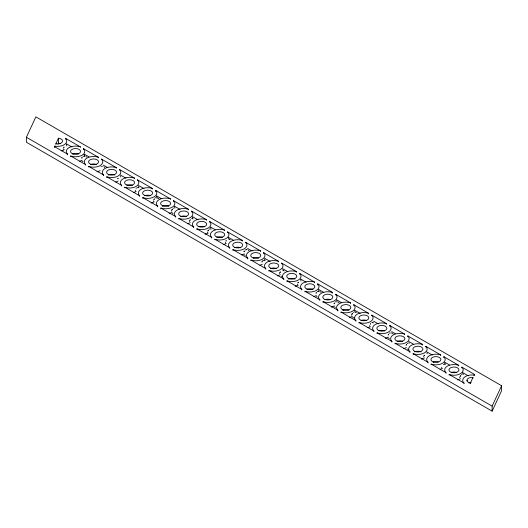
<?xml version="1.0" encoding="UTF-8"?>
<svg xmlns="http://www.w3.org/2000/svg" width="528" height="528" viewBox="0 0 528 528"><rect width="100%" height="100%" fill="white"/><g stroke="black" fill="none" stroke-linecap="round" stroke-linejoin="round"><path stroke-width="0.79" d="M171.884 209.887L172.385 209.385M171.395 211.18L171.455 210.487M189.413 221.588L189.473 220.895M279.51 273.603L279.569 272.91M351.589 315.216L351.641 314.523M423.661 356.829L423.72 356.136M459.703 377.632L459.763 376.939M171.917 209.887L172.28 209.385M153.912 199.379L154.433 199.089M460.225 376.193L460.588 375.817M424.241 355.265L424.248 355.733M460.251 376.2L460.667 375.83M424.222 355.298L424.182 355.674M26.4 137.254L35.871 116.853L501.6 385.737L501.6 390.746L492.129 411.147L26.4 142.263L26.4 137.254L492.129 406.144L492.129 411.147M54.529 147.279L54.767 146.137A9.266 5.353 0 0 0 64.805 144.329A9.266 5.353 0 0 0 65.452 138.27L80.315 146.85L80.315 147.477M55.869 143.761L58.456 138.191A5.009 2.891 0 0 1 62.35 141.781A5.009 2.891 0 0 1 55.869 143.761L55.869 144.388M57.968 144.243L58.456 143.2L58.456 138.191M135.96 188.826L136.415 188.668M153.945 199.307L154.288 198.977M470.362 383.051L472.949 377.474A5.009 2.891 0 0 0 467.122 379.559A5.009 2.891 0 0 0 470.362 383.051L470.362 383.671M474.052 375.718L474.388 374.365L461.875 367.138A9.266 5.353 0 0 1 460.489 373.685A9.266 5.353 0 0 1 449.15 374.484L449.15 375.111M492.129 406.144L501.6 385.737M262.561 260.746L264.667 260.073M370.55 323.816L370.174 324.146L370.663 323.915M82.942 156.314L84.473 156.037M100.96 166.716L101.567 166.505M137.003 187.526L138.534 187.249M155.021 197.927L155.628 197.71M173.039 208.329L173.646 208.118M209.075 229.139L209.682 228.921M245.117 249.942L246.649 249.665M317.189 291.562L318.727 291.278M335.214 301.963L335.815 301.745M353.232 312.365L353.839 312.147M389.268 333.175L389.875 332.957M407.286 343.576L407.893 343.358M443.329 364.379L444.86 364.102M461.347 374.788L461.954 374.57M352.262 314.14L352.103 314.048M406.586 344.619L406.705 344.718M388.298 334.95L388.397 334.25L388.139 334.858M244.147 251.724L244.273 251.011L243.989 251.638M334.191 303.745L334.481 303.006L334.118 303.679M191.664 218.519L192.588 218.46M371.857 322.555L372.781 322.489M81.899 158.09L82.084 157.384L81.814 157.997M208.098 230.914L208.289 230.182L207.946 230.822M117.988 178.913L118.015 178.279L117.863 178.768M157.245 197.776L158.888 198.726M229.324 239.389L230.228 239.712M283.378 270.6L284.288 270.923M281.219 276.23L282.13 276.553M355.456 312.213L356.367 312.536M354.209 318.166L352.565 317.216M407.359 349.054L408.263 349.378M70.745 156.644L70.745 156.017A9.266 5.353 0 0 0 82.084 155.219A9.266 5.353 0 0 0 83.47 148.672L98.333 157.258L98.333 157.879M88.77 167.046L88.77 166.419A9.266 5.353 0 0 0 100.102 165.62A9.266 5.353 0 0 0 101.488 159.073L116.358 167.66L116.358 168.287M106.788 177.448L106.788 176.821A9.266 5.353 0 0 0 118.127 176.022A9.266 5.353 0 0 0 119.506 169.481L134.376 178.061L134.376 178.688M124.806 187.849L124.806 187.229A9.266 5.353 0 0 0 136.145 186.424A9.266 5.353 0 0 0 137.524 179.883L152.394 188.463L152.394 189.09M142.824 198.257L142.824 197.63A9.266 5.353 0 0 0 154.163 196.832A9.266 5.353 0 0 0 155.542 190.285L170.412 198.871L170.412 199.492M160.842 208.969L160.842 208.032A9.266 5.353 0 0 0 172.181 207.233A9.266 5.353 0 0 0 173.567 200.686L188.43 209.273L188.43 209.9M178.867 219.061L178.867 218.434A9.266 5.353 0 0 0 190.199 217.635A9.266 5.353 0 0 0 191.585 211.094L206.455 219.674L206.455 220.301M196.885 229.462L196.885 228.842A9.266 5.353 0 0 0 208.217 228.043A9.266 5.353 0 0 0 209.603 221.496L224.473 230.076L224.473 230.703M214.903 239.87L214.903 239.243A9.266 5.353 0 0 0 226.241 238.445A9.266 5.353 0 0 0 227.621 231.898L242.491 240.484L242.491 241.111M232.921 250.272L232.921 249.645A9.266 5.353 0 0 0 244.259 248.846A9.266 5.353 0 0 0 245.639 242.299L260.509 250.886L260.509 251.513M250.939 260.674L250.939 260.047A9.266 5.353 0 0 0 262.277 259.248A9.266 5.353 0 0 0 263.663 252.707L278.527 261.287L278.527 261.914M268.957 271.075L268.957 270.455A9.266 5.353 0 0 0 280.295 269.656A9.266 5.353 0 0 0 281.681 263.109L296.551 271.689L296.551 272.316M286.981 281.483L286.981 280.856A9.266 5.353 0 0 0 298.313 280.058A9.266 5.353 0 0 0 299.699 273.511L314.569 282.097L314.569 282.724M304.999 291.885L304.999 291.258A9.266 5.353 0 0 0 316.338 290.459A9.266 5.353 0 0 0 317.717 283.912L332.587 292.499L332.587 293.126M323.017 302.287L323.017 301.66A9.266 5.353 0 0 0 334.356 300.861A9.266 5.353 0 0 0 335.735 294.32L350.605 302.9L350.605 303.527M341.035 312.688L341.035 312.068A9.266 5.353 0 0 0 352.374 311.269A9.266 5.353 0 0 0 353.76 304.722L368.623 313.309L368.623 313.929M359.053 323.096L359.053 322.469A9.266 5.353 0 0 0 370.392 321.671A9.266 5.353 0 0 0 371.778 315.124L386.641 323.71L386.641 324.337M377.078 333.498L377.078 332.871A9.266 5.353 0 0 0 388.41 332.072A9.266 5.353 0 0 0 389.796 325.525L404.666 334.112L404.666 334.739M395.096 343.9L395.096 343.273A9.266 5.353 0 0 0 406.435 342.474A9.266 5.353 0 0 0 407.814 335.933L422.684 344.513L422.684 345.14M413.114 354.301L413.114 353.681A9.266 5.353 0 0 0 424.453 352.882A9.266 5.353 0 0 0 425.832 346.335L440.702 354.922L440.702 355.542M431.132 364.709L431.132 364.082A9.266 5.353 0 0 0 442.471 363.284A9.266 5.353 0 0 0 443.85 356.737L458.72 365.323L458.72 365.95M66.376 143.814L71.953 147.028M84.401 154.216L89.047 156.895M103.349 165.158L107.065 167.303M120.437 175.025L126.014 178.24M138.455 185.427L144.032 188.641M156.473 195.829L161.119 198.508M174.491 206.23L180.068 209.451M192.515 216.638L198.086 219.853M210.533 227.04L215.18 229.72M228.551 237.442L233.198 240.121M247.5 248.384L252.146 251.064M264.587 258.251L270.164 261.466M282.612 268.653L287.258 271.333M300.63 279.055L306.207 282.275M318.648 289.456L323.294 292.142M336.666 299.864L341.312 302.544M354.684 310.266L360.261 313.487M373.633 321.202L378.279 323.888M391.657 331.61L395.373 333.755M408.745 341.477L413.391 344.157M426.763 351.879L432.34 355.1M444.781 362.281L449.427 364.967M462.653 372.603L468.131 375.764M54.529 146.652L67.597 154.196L67.597 154.823M70.745 156.017L85.615 164.597L85.615 165.224M88.77 166.419L103.633 175.006L103.633 175.626M106.788 176.821L121.658 185.407L121.658 186.034M124.806 187.229L139.676 195.809L139.676 196.436M142.824 197.63L157.694 206.21L157.694 206.837M160.842 208.032L175.712 216.619L175.712 217.239M178.867 218.434L193.73 227.02L193.73 227.647M196.885 228.842L211.748 237.422L211.748 238.049M214.903 239.243L229.772 247.823L229.772 248.45M232.921 249.645L247.79 258.232L247.79 258.859M250.939 260.047L265.808 268.633L265.808 269.26M268.957 270.455L283.826 279.035L283.826 279.662M286.981 280.856L301.844 289.436L301.844 290.063M304.999 291.258L319.869 299.845L319.869 300.472M323.017 301.66L337.887 310.246L337.887 310.873M341.035 312.068L355.905 320.648L355.905 321.275M359.053 322.469L373.923 331.049L373.923 331.676M377.078 332.871L391.941 341.458L391.941 342.085M395.096 343.273L409.966 351.859L409.966 352.486M413.114 353.681L427.984 362.261L427.984 362.888M431.132 364.082L446.002 372.669L446.002 373.289M449.15 374.484L464.02 383.071L464.02 383.698M388.601 338.026L389.334 338.653M338.342 302.128L339.075 302.755M320.324 291.727L321.057 292.354M392.403 333.34L393.136 333.967M334.547 306.814L335.28 307.441M316.529 296.413L317.262 297.04M248.246 250.114L248.978 250.741M244.451 254.8L245.183 255.427M172.372 213.187L173.105 213.814M104.095 166.888L104.828 167.515M86.077 156.486L86.81 157.113M82.276 161.165L83.008 161.792M280.078 272.494L280.368 271.808L280.038 272.422M441.679 367.231L441.797 367.864M369.607 325.618L369.719 326.251M297.528 284.005L297.64 284.638M225.449 242.392L225.568 243.025M207.431 231.99L207.55 232.624M153.371 200.779L153.49 201.412M135.353 190.377L135.472 191.011M63.281 148.764L63.393 149.398M474.388 374.365L474.388 374.992M472.949 377.474L472.949 378.101M461.875 367.138L461.875 367.765M443.85 356.737L443.85 357.674M425.832 346.335L425.832 346.962M407.814 335.933L407.814 336.56M389.796 325.525L389.796 326.152M371.778 315.124L371.778 315.751M353.76 304.722L353.76 305.349M335.735 294.32L335.735 294.941M317.717 283.912L317.717 284.856M299.699 273.511L299.699 274.138M281.681 263.109L281.681 263.736M263.663 252.707L263.663 253.328M245.639 242.299L245.639 242.926M227.621 231.898L227.621 232.525M209.603 221.496L209.603 222.123M191.585 211.094L191.585 212.032M173.567 200.686L173.567 201.313M155.542 190.285L155.542 191.539M137.524 179.883L137.524 180.51M119.506 169.481L119.506 170.102M101.488 159.073L101.488 159.7M83.47 148.672L83.47 149.299M65.452 138.27L65.452 139.207M54.767 146.137L54.767 147.081M468.91 383.018A5.009 2.891 0 0 1 471.141 382.463M193.73 227.02A9.266 5.353 0 0 1 195.116 220.473A9.266 5.353 0 0 1 206.455 219.674M211.748 237.422A9.266 5.353 0 0 1 213.134 230.875A9.266 5.353 0 0 1 224.473 230.076M208.217 233.046A9.266 5.353 0 0 1 205.095 234.234M210.514 227.667A9.266 5.353 0 0 1 210.929 229.456M229.772 247.823A9.266 5.353 0 0 1 231.152 241.283A9.266 5.353 0 0 1 242.491 240.484M226.241 243.448A9.266 5.353 0 0 1 223.113 244.642M228.274 237.659A9.266 5.353 0 0 1 228.941 239.395M58.456 143.2A5.009 2.891 0 0 1 60.555 143.741M265.808 268.633A9.266 5.353 0 0 1 267.194 262.086A9.266 5.353 0 0 1 278.527 261.287M283.826 279.035A9.266 5.353 0 0 1 285.212 272.488A9.266 5.353 0 0 1 296.551 271.689M280.295 274.659A9.266 5.353 0 0 1 277.167 275.847M282.79 269.709A9.266 5.353 0 0 1 283.001 270.607M464.02 383.071A9.266 5.353 0 0 1 464.462 377.164A9.266 5.353 0 0 1 474.052 375.098M466.858 380.846A9.266 5.353 0 0 1 467.452 380.642M446.002 372.669A9.266 5.353 0 0 1 447.388 366.122A9.266 5.353 0 0 1 458.72 365.323M460.489 378.695A9.266 5.353 0 0 1 457.36 379.883M462.779 373.316A9.266 5.353 0 0 1 463.195 374.642M247.79 258.232A9.266 5.353 0 0 1 249.17 251.684A9.266 5.353 0 0 1 260.509 250.886M262.277 264.257A9.266 5.353 0 0 1 259.862 265.261M264.766 259.307A9.266 5.353 0 0 1 264.983 260.66M244.259 253.856A9.266 5.353 0 0 1 241.844 254.859M246.886 249.348A9.266 5.353 0 0 1 246.959 249.803M337.887 310.246A9.266 5.353 0 0 1 339.266 303.699A9.266 5.353 0 0 1 350.605 302.9M355.905 320.648A9.266 5.353 0 0 1 357.291 314.107A9.266 5.353 0 0 1 368.623 313.309M352.374 316.272A9.266 5.353 0 0 1 349.246 317.46M354.664 310.893A9.266 5.353 0 0 1 355.073 312.22M391.941 341.458A9.266 5.353 0 0 1 393.327 334.91A9.266 5.353 0 0 1 404.666 334.112M373.923 331.049A9.266 5.353 0 0 1 375.309 324.509A9.266 5.353 0 0 1 386.641 323.71M388.41 337.082A9.266 5.353 0 0 1 385.282 338.27M391.043 332.574A9.266 5.353 0 0 1 391.123 333.485M370.392 326.68A9.266 5.353 0 0 1 367.976 327.683M373.019 322.172A9.266 5.353 0 0 1 373.098 323.083M409.966 351.859A9.266 5.353 0 0 1 411.345 345.312A9.266 5.353 0 0 1 422.684 344.513M427.984 362.261A9.266 5.353 0 0 1 429.363 355.72A9.266 5.353 0 0 1 440.702 354.922M424.453 357.885A9.266 5.353 0 0 1 421.324 359.073M426.941 352.935A9.266 5.353 0 0 1 427.152 353.833M301.844 289.436A9.266 5.353 0 0 1 303.23 282.896A9.266 5.353 0 0 1 314.569 282.097M319.869 299.845A9.266 5.353 0 0 1 321.248 293.297A9.266 5.353 0 0 1 332.587 292.499M316.338 295.469A9.266 5.353 0 0 1 313.922 296.472M318.628 290.09A9.266 5.353 0 0 1 319.044 291.872M85.615 164.597A9.266 5.353 0 0 1 87.001 158.057A9.266 5.353 0 0 1 98.333 157.258M103.633 175.006A9.266 5.353 0 0 1 105.019 168.458A9.266 5.353 0 0 1 116.358 167.66M100.102 170.63A9.266 5.353 0 0 1 96.974 171.818M102.736 166.122A9.266 5.353 0 0 1 102.808 166.577M121.658 185.407A9.266 5.353 0 0 1 123.037 178.86A9.266 5.353 0 0 1 134.376 178.061M139.676 195.809A9.266 5.353 0 0 1 141.055 189.262A9.266 5.353 0 0 1 152.394 188.463M136.145 191.433A9.266 5.353 0 0 1 133.729 192.436M138.633 186.483A9.266 5.353 0 0 1 138.851 187.843M406.435 347.483A9.266 5.353 0 0 1 403.306 348.671M408.923 342.533A9.266 5.353 0 0 1 409.134 343.431M118.127 181.031A9.266 5.353 0 0 1 115.711 182.035M120.615 176.081A9.266 5.353 0 0 1 120.826 176.979M67.597 154.196A9.266 5.353 0 0 1 68.983 147.649A9.266 5.353 0 0 1 80.315 146.85M64.376 149.629A9.266 5.353 0 0 1 61.611 150.836M66.297 144.335A9.266 5.353 0 0 1 66.779 145.946M442.471 368.293A9.266 5.353 0 0 1 440.055 369.296M444.761 362.914A9.266 5.353 0 0 1 445.177 364.696M334.356 305.87A9.266 5.353 0 0 1 331.228 307.058M336.646 300.491A9.266 5.353 0 0 1 337.062 302.273M157.694 206.21A9.266 5.353 0 0 1 159.08 199.67A9.266 5.353 0 0 1 170.412 198.871M154.163 201.835A9.266 5.353 0 0 1 151.034 203.023M156.453 196.456A9.266 5.353 0 0 1 156.869 198.244M82.084 160.222A9.266 5.353 0 0 1 79.669 161.231M84.124 154.433A9.266 5.353 0 0 1 84.79 156.631M175.712 216.619A9.266 5.353 0 0 1 177.098 210.071A9.266 5.353 0 0 1 188.43 209.273M190.199 222.644A9.266 5.353 0 0 1 187.783 223.648M192.496 217.265A9.266 5.353 0 0 1 192.911 219.047M172.181 212.243A9.266 5.353 0 0 1 169.052 213.431M174.471 206.864A9.266 5.353 0 0 1 174.887 208.19M298.313 285.067A9.266 5.353 0 0 1 295.185 286.255M300.61 279.682A9.266 5.353 0 0 1 301.019 281.008M72.692 154.057A5.009 2.891 0 0 1 78.368 154.057M90.717 164.459A5.009 2.891 0 0 1 96.393 164.459M144.771 195.67A5.009 2.891 0 0 1 150.447 195.67M127.162 185.123A5.009 2.891 0 0 1 132.429 185.269M108.365 175.025A5.009 2.891 0 0 1 114.781 175.025M199.234 226.736A5.009 2.891 0 0 1 204.098 226.736M180.814 216.48A5.009 2.891 0 0 1 186.483 216.48M162.419 206.237A5.009 2.891 0 0 1 168.835 206.237M253.295 257.948A5.009 2.891 0 0 1 258.562 258.093M234.868 247.691A5.009 2.891 0 0 1 240.913 247.85M216.85 237.283A5.009 2.891 0 0 1 222.526 237.283M306.946 289.304A5.009 2.891 0 0 1 312.992 289.463M288.552 279.061A5.009 2.891 0 0 1 294.974 279.061M270.904 268.495A5.009 2.891 0 0 1 276.58 268.495M361 320.509A5.009 2.891 0 0 1 366.676 320.509M342.613 310.273A5.009 2.891 0 0 1 349.028 310.273M324.964 299.706A5.009 2.891 0 0 1 330.64 299.706M414.691 351.886A5.009 2.891 0 0 1 421.106 351.886M397.043 341.319A5.009 2.891 0 0 1 402.719 341.319M379.427 330.772A5.009 2.891 0 0 1 384.701 330.917M451.097 372.53A5.009 2.891 0 0 1 456.773 372.53M433.079 362.122A5.009 2.891 0 0 1 438.346 361.977M63.769 147.464L64.079 146.975L63.776 147.431M189.908 220.288L190.357 219.78L189.908 220.268M225.944 241.091L226.241 240.616L225.944 241.058M261.98 261.901L262.297 261.433L262.013 261.901M298.023 282.704L298.419 282.209L298.023 282.691M316.041 293.113L316.417 292.598L316.041 293.093M352.077 313.916L352.447 313.408L352.084 313.883M406.138 345.127L406.435 344.645L406.138 345.094M73.029 153.938A5.009 2.891 0 0 0 80.54 151.437A5.009 2.891 0 0 0 73.029 148.929A5.009 2.891 0 0 0 73.029 153.938M91.047 164.34A5.009 2.891 0 0 0 98.558 161.839A5.009 2.891 0 0 0 91.047 159.331A5.009 2.891 0 0 0 91.047 164.34M145.108 195.551A5.009 2.891 0 0 0 152.618 193.05A5.009 2.891 0 0 0 145.108 190.542A5.009 2.891 0 0 0 145.108 195.551M126.654 184.985A5.009 2.891 0 0 0 134.574 182.945A5.009 2.891 0 0 0 127.545 180.002A5.009 2.891 0 0 0 126.654 184.985M109.065 174.742A5.009 2.891 0 0 0 116.582 172.24A5.009 2.891 0 0 0 109.065 169.739A5.009 2.891 0 0 0 109.065 174.742M198.726 226.598A5.009 2.891 0 0 0 206.646 224.558A5.009 2.891 0 0 0 199.624 221.615A5.009 2.891 0 0 0 198.726 226.598M181.144 216.361A5.009 2.891 0 0 0 188.654 213.853A5.009 2.891 0 0 0 181.144 211.352A5.009 2.891 0 0 0 181.144 216.361M162.69 205.795A5.009 2.891 0 0 0 170.61 203.749A5.009 2.891 0 0 0 163.588 200.812A5.009 2.891 0 0 0 162.69 205.795M253.222 257.974A5.009 2.891 0 0 0 260.733 255.466A5.009 2.891 0 0 0 253.222 252.965A5.009 2.891 0 0 0 253.222 257.974M234.769 247.408A5.009 2.891 0 0 0 242.689 245.362A5.009 2.891 0 0 0 235.666 242.425A5.009 2.891 0 0 0 234.769 247.408M217.18 237.164A5.009 2.891 0 0 0 224.697 234.663A5.009 2.891 0 0 0 217.18 232.155A5.009 2.891 0 0 0 217.18 237.164M307.276 289.179A5.009 2.891 0 0 0 314.794 286.678A5.009 2.891 0 0 0 307.276 284.176A5.009 2.891 0 0 0 307.276 289.179M289.258 278.777A5.009 2.891 0 0 0 296.769 276.276A5.009 2.891 0 0 0 289.258 273.768A5.009 2.891 0 0 0 289.258 278.777M270.805 268.211A5.009 2.891 0 0 0 278.725 266.171A5.009 2.891 0 0 0 271.702 263.228A5.009 2.891 0 0 0 270.805 268.211M361.337 320.39A5.009 2.891 0 0 0 368.848 317.889A5.009 2.891 0 0 0 361.337 315.381A5.009 2.891 0 0 0 361.337 320.39M343.319 309.989A5.009 2.891 0 0 0 350.83 307.481A5.009 2.891 0 0 0 343.319 304.979A5.009 2.891 0 0 0 343.319 309.989M325.301 299.587A5.009 2.891 0 0 0 332.812 297.079A5.009 2.891 0 0 0 325.301 294.578A5.009 2.891 0 0 0 325.301 299.587M414.962 351.437A5.009 2.891 0 0 0 422.882 349.397A5.009 2.891 0 0 0 415.853 346.454A5.009 2.891 0 0 0 414.962 351.437M397.373 341.2A5.009 2.891 0 0 0 404.89 338.692A5.009 2.891 0 0 0 397.373 336.191A5.009 2.891 0 0 0 397.373 341.2M378.919 330.634A5.009 2.891 0 0 0 386.839 328.588A5.009 2.891 0 0 0 379.817 325.651A5.009 2.891 0 0 0 378.919 330.634M451.433 372.405A5.009 2.891 0 0 0 458.944 369.904A5.009 2.891 0 0 0 451.433 367.402A5.009 2.891 0 0 0 451.433 372.405M433.415 362.003A5.009 2.891 0 0 0 440.926 359.502A5.009 2.891 0 0 0 433.415 356.994A5.009 2.891 0 0 0 433.415 362.003"/></g></svg>
